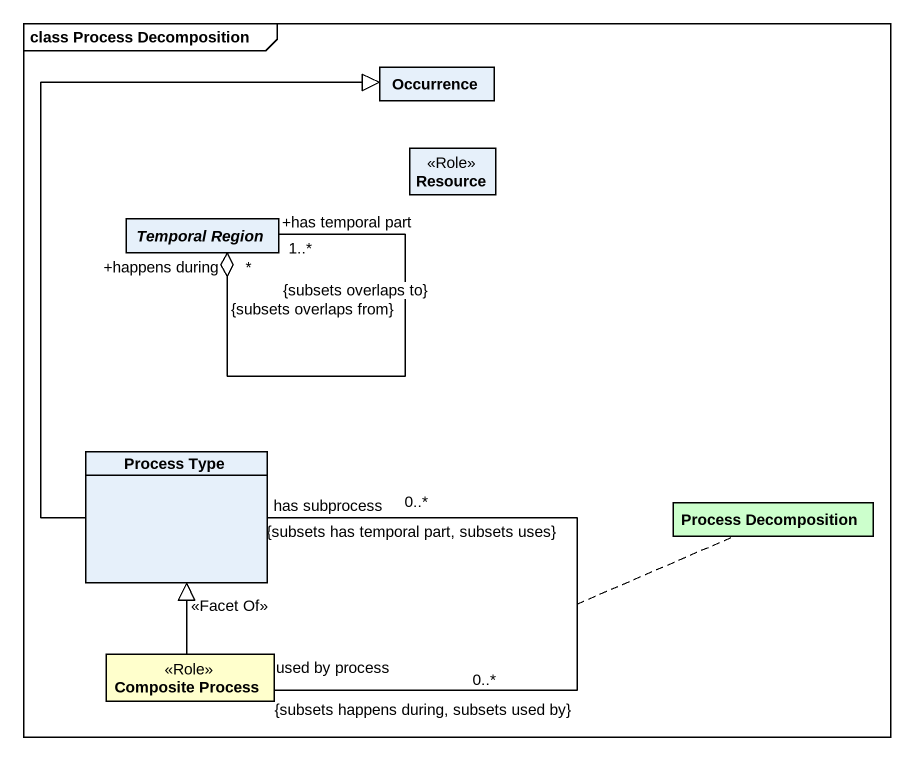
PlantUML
@startuml
mainframe class Process Decomposition
hide circle
hide empty members
class Occurrence
class Resource <<Role>>
abstract class "Temporal Region" as Temporal_Region
class "Process Type" as Process_Type
class "Process Decomposition" as Process_Decomposition #CCFFCC
class "Composite Process" as Composite_Process <<Role>> #FFFFCC
Temporal_Region "+has temporal part\n1..*\n{subsets overlaps to}" --o "+happens during\n*\n{subsets overlaps from}" Temporal_Region
Process_Type -up-|> Occurrence
Composite_Process "used by process\n0..*\n{subsets happens during, subsets used by}" -up- "has subprocess\n0..*\n{subsets has temporal part, subsets uses}" Process_Type
(Composite_Process, Process_Type) .. Process_Decomposition
Composite_Process -up-|> Process_Type : <<Facet Of>>
@enduml
